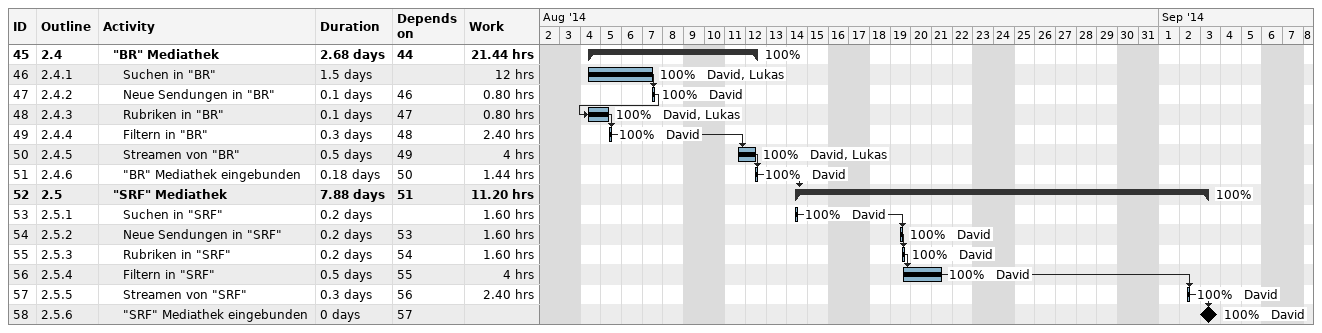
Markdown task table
| ID | WBS | Task | Duration | Start | Finish | Predecessors | Resources | % complete | Work (h) |
|---|---|---|---|---|---|---|---|---|---|
| 45 | 2.4 | **"BR" Mediathek** | 2.68d | 2014-08-04 | 2014-08-12 | 44 |  | 100 | 21.44 |
| 46 | 2.4.1 | Suchen in "BR" | 1.5d | 2014-08-04 | 2014-08-07 |  | David, Lukas | 100 | 12 |
| 47 | 2.4.2 | Neue Sendungen in "BR" | 0.1d | 2014-08-07 | 2014-08-07 | 46 | David | 100 | 0.80 |
| 48 | 2.4.3 | Rubriken in "BR" | 0.1d | 2014-08-04 | 2014-08-05 | 47 | David, Lukas | 100 | 0.80 |
| 49 | 2.4.4 | Filtern in "BR" | 0.3d | 2014-08-05 | 2014-08-05 | 48 | David | 100 | 2.40 |
| 50 | 2.4.5 | Streamen von "BR" | 0.5d | 2014-08-11 | 2014-08-12 | 49 | David, Lukas | 100 | 4 |
| 51 | 2.4.6 | "BR" Mediathek eingebunden | 0.18d | 2014-08-12 | 2014-08-12 | 50 | David | 100 | 1.44 |
| 52 | 2.5 | **"SRF" Mediathek** | 7.88d | 2014-08-14 | 2014-09-03 | 51 |  | 100 | 11.20 |
| 53 | 2.5.1 | Suchen in "SRF" | 0.2d | 2014-08-14 | 2014-08-14 |  | David | 100 | 1.60 |
| 54 | 2.5.2 | Neue Sendungen in "SRF" | 0.2d | 2014-08-19 | 2014-08-19 | 53 | David | 100 | 1.60 |
| 55 | 2.5.3 | Rubriken in "SRF" | 0.2d | 2014-08-19 | 2014-08-19 | 54 | David | 100 | 1.60 |
| 56 | 2.5.4 | Filtern in "SRF" | 0.5d | 2014-08-19 | 2014-08-21 | 55 | David | 100 | 4 |
| 57 | 2.5.5 | Streamen von "SRF" | 0.3d | 2014-09-02 | 2014-09-02 | 56 | David | 100 | 2.40 |
| 58 | 2.5.6 | "SRF" Mediathek eingebunden | 0d | 2014-09-03 | 2014-09-03 | 57 | David | 100 |  |
